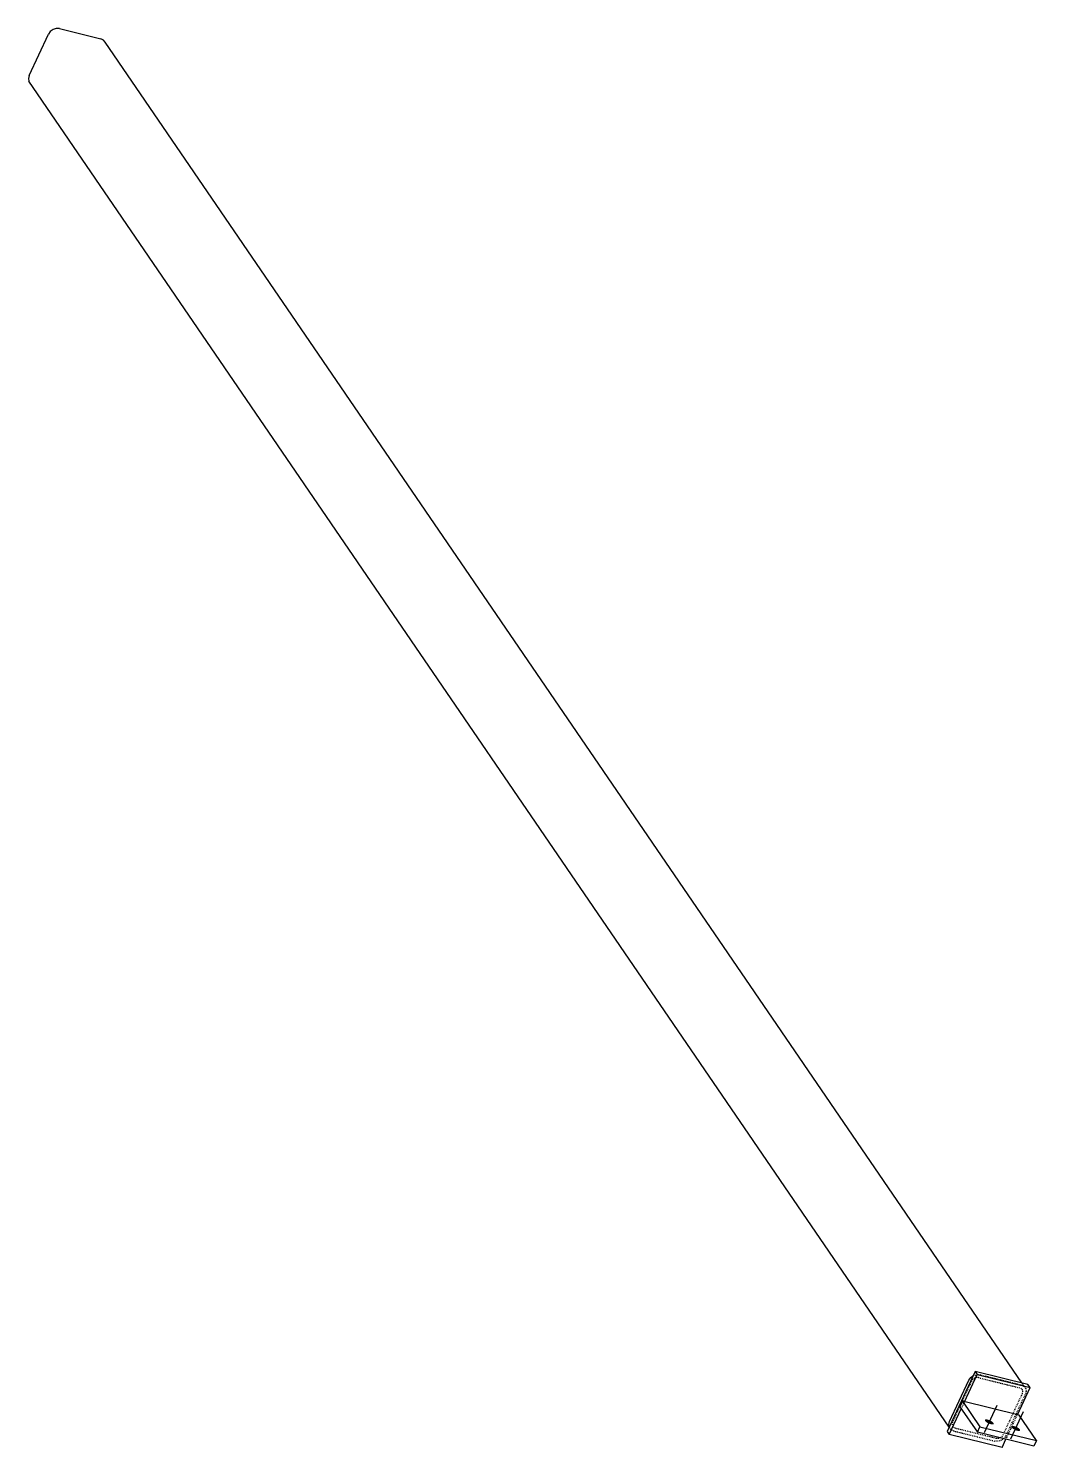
# Model space of a CAD drawing. Header units: millimetres. Extents: x 22 to 26277, y 5 to 3243.
# Drawn here: x 22 to 2310, y 22 to 3243 of the extents above; entities that cross this region are included whole.
import ezdxf

# ---------------------------------------------------------------- set-up
doc = ezdxf.new("R2010")
doc.units = ezdxf.units.MM
doc.linetypes.add('DXK_LINE_DOT2', pattern=[3.9198, 1.9599, -1.9599])
doc.layers.add('STÅL', color=7, linetype='Continuous')

msp = doc.modelspace()

# ---------------------------------------------------------------- hatches: boundary and pattern name
at = {"layer": 'STÅL', "linetype": 'Continuous'}
for points in [[(2200.9, 76.5), (2198.9, 77.5), (2197, 78.7), (2195.4, 79.9), (2194.1, 81.1), (2193.1, 82.2), (2192.6, 83.3), (2192.4, 84.2), (2192.8, 84.9), (2193.5, 85.4), (2194.7, 85.6), (2196.2, 85.6), (2198, 85.4), (2199.9, 84.9), (2202, 84.2), (2204.1, 83.3), (2206.2, 82.3), (2208, 81.1), (2209.7, 79.9), (2211, 78.7), (2212, 77.6), (2212.5, 76.5), (2212.6, 75.6), (2212.3, 74.9), (2211.5, 74.4), (2210.4, 74.2), (2208.9, 74.2), (2207.1, 74.4), (2205.1, 74.9), (2203, 75.6)], [(2260.9, 61.7), (2258.9, 62.8), (2257, 63.9), (2255.4, 65.1), (2254.1, 66.3), (2253.1, 67.4), (2252.6, 68.5), (2252.4, 69.4), (2252.8, 70.1), (2253.5, 70.6), (2254.7, 70.9), (2256.2, 70.9), (2258, 70.6), (2259.9, 70.1), (2262, 69.4), (2264.1, 68.5), (2266.2, 67.5), (2268, 66.3), (2269.7, 65.2), (2271, 64), (2272, 62.8), (2272.5, 61.8), (2272.6, 60.9), (2272.3, 60.1), (2271.5, 59.6), (2270.4, 59.4), (2268.9, 59.4), (2267.1, 59.6), (2265.1, 60.1), (2263, 60.8)]]:
    msp.add_hatch(color=96, dxfattribs=at).paths.add_polyline_path(points)

# ---------------------------------------------------------------- linework, layer by layer
at = {"layer": 'STÅL', "color": 2, "linetype": 'Continuous'}
for p, q in [((23.3, 3136.3), (67, 3230)), ((71.4, 3236.2), (67, 3230)), ((77.7, 3240.8), (71.4, 3236.2)), ((84.9, 3243.1), (77.7, 3240.8)), ((92.1, 3242.8), (84.9, 3243.1)), ((92.1, 3242.8), (186.4, 3219.6)), ((192.3, 3216.7), (186.4, 3219.6)), ((196.2, 3211.6), (192.3, 3216.7)), ((2276.6, 168.4), (196.2, 3211.6)), ((23.3, 3136.3), (21.6, 3129.5)), ((21.6, 3129.5), (22.7, 3123.1)), ((2111.2, 68.1), (22.7, 3123.1)), ((2170.2, 194.6), (2106.6, 58.3)), ((2290.2, 165.1), (2170.2, 194.6)), ((2170.2, 194.6), (2175.1, 187.4)), ((2112.3, 80.7), (2155.9, 174.4)), ((2146.3, 125.7), (2175.1, 187.4)), ((2155.9, 174.4), (2160.3, 180.6)), ((2160.3, 180.6), (2165.3, 184.3)), ((2175.1, 187.4), (2295.1, 157.9)), ((2295.1, 157.9), (2290.2, 165.1)), ((2266.3, 96.1), (2295.1, 157.9)), ((2111.5, 51.1), (2138.9, 109.8)), ((2142, 126.7), (2136, 113.9)), ((2136, 113.9), (2175.4, 56.4)), ((2270.6, 95.1), (2142, 126.7)), ((2142, 126.7), (2181.4, 69.1)), ((2110.5, 73.8), (2112.3, 80.7)), ((2111.4, 68.7), (2110.5, 73.8)), ((2175.4, 56.4), (2181.4, 69.1)), ((2181.4, 69.1), (2309.9, 37.5)), ((2309.9, 37.5), (2270.6, 95.1)), ((2106.6, 58.3), (2111.5, 51.1)), ((2231.5, 21.6), (2111.5, 51.1)), ((2304, 24.7), (2175.4, 56.4)), ((2231.5, 21.6), (2240.3, 40.4)), ((2309.9, 37.5), (2304, 24.7))]:
    msp.add_line(p, q, dxfattribs=at)
at = {"layer": 'STÅL', "color": 7, "linetype": 'DXK_LINE_DOT2'}
for p, q in [((2119.1, 79), (2162.8, 172.7)), ((2165.4, 176.4), (2162.8, 172.7)), ((2165.3, 184.3), (2166.6, 185.2)), ((2169.2, 179.2), (2165.4, 176.4)), ((2166.6, 185.2), (2173.9, 187.5)), ((2173.6, 180.6), (2169.2, 179.2)), ((2177.9, 180.4), (2173.6, 180.6)), ((2173.9, 187.5), (2181, 187.2)), ((2177.9, 180.4), (2272.1, 157.2)), ((2181, 187.2), (2275.3, 164)), ((2275.3, 164), (2281.3, 161.1)), ((2285.1, 156), (2276.6, 168.4)), ((2234, 50.7), (2277.7, 144.4)), ((2240.8, 49), (2284.5, 142.7)), ((2275.7, 155.4), (2272.1, 157.2)), ((2278, 152.4), (2275.7, 155.4)), ((2277.7, 144.4), (2278.7, 148.5)), ((2278.7, 148.5), (2278, 152.4)), ((2281.3, 161.1), (2285.1, 156)), ((2286.3, 149.6), (2284.5, 142.7)), ((2285.1, 156), (2286.3, 149.6)), ((2138.9, 109.8), (2146.3, 125.7)), ((2111.7, 67.4), (2111.2, 68.1)), ((2111.7, 67.4), (2111.4, 68.7)), ((2115.5, 62.3), (2111.7, 67.4)), ((2119.1, 79), (2118.1, 74.9)), ((2118.1, 74.9), (2118.8, 71)), ((2118.8, 71), (2121.1, 68)), ((2121.1, 68), (2124.6, 66.2)), ((2124.6, 66.2), (2218.9, 43)), ((2240.3, 40.4), (2266.3, 96.1)), ((2121.5, 59.4), (2115.5, 62.3)), ((2121.5, 59.4), (2215.8, 36.2)), ((2222.9, 35.9), (2215.8, 36.2)), ((2218.9, 43), (2223.2, 42.8)), ((2230.2, 38.2), (2222.9, 35.9)), ((2223.2, 42.8), (2227.6, 44.2)), ((2227.6, 44.2), (2231.4, 47)), ((2236.5, 42.8), (2230.2, 38.2)), ((2231.4, 47), (2234, 50.7)), ((2240.8, 49), (2236.5, 42.8))]:
    msp.add_line(p, q, dxfattribs=at)
at = {"layer": 'STÅL', "color": 96, "linetype": 'Continuous'}
for p, q in [((2191.4, 56), (2220.4, 118.2)), ((2251.4, 41.3), (2280.4, 103.4))]:
    msp.add_line(p, q, dxfattribs=at)

doc.saveas('drawing.dxf')
